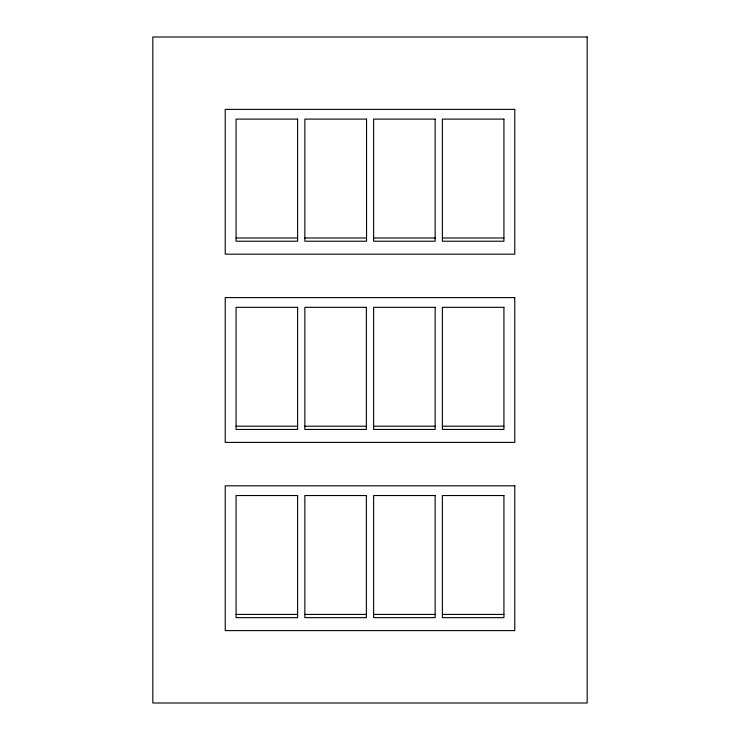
<?xml version="1.0" encoding="UTF-8"?>
<svg xmlns="http://www.w3.org/2000/svg" width="740" height="740" viewBox="0 0 740 740"><rect width="100%" height="100%" fill="white"/><g stroke="black" fill="none" stroke-linecap="round" stroke-linejoin="round"><path stroke-width="1.11" d="M236.079 237.984L297.61 237.984M304.852 237.984L366.541 237.984M373.617 237.984L435.148 237.984M442.391 237.984L503.921 237.984M236.079 426.203L297.61 426.203M304.852 426.203L366.383 426.203M373.617 426.203L435.148 426.203M442.391 426.203L503.921 426.203M236.079 614.422L297.61 614.422M304.852 614.422L366.383 614.422M373.617 614.422L435.148 614.422M442.391 614.422L503.921 614.422M587.172 37L152.829 37L152.829 703L587.172 703L587.172 37M514.781 109.391L225.219 109.391L225.219 254.171L514.781 254.171L514.781 109.391M297.61 119.103L236.079 119.103L236.079 241.221L297.61 241.221L297.61 119.103M366.541 119.103L304.852 119.103L304.852 241.221L366.541 241.221L366.541 119.103M435.148 119.103L373.617 119.103L373.617 241.221L435.148 241.221L435.148 119.103M503.921 119.103L442.391 119.103L442.391 241.221L503.921 241.221L503.921 119.103M514.781 297.61L225.219 297.61L225.219 442.391L514.781 442.391L514.781 297.61M297.61 307.322L236.079 307.322L236.079 429.44L297.61 429.44L297.61 307.322M366.383 307.322L304.852 307.322L304.852 429.44L366.383 429.44L366.383 307.322M435.148 307.322L373.617 307.322L373.617 429.44L435.148 429.44L435.148 307.322M503.921 307.322L442.391 307.322L442.391 429.44L503.921 429.44L503.921 307.322M514.781 485.829L225.219 485.829L225.219 630.61L514.781 630.61L514.781 485.829M297.61 495.541L236.079 495.541L236.079 617.66L297.61 617.66L297.61 495.541M366.383 495.541L304.852 495.541L304.852 617.66L366.383 617.66L366.383 495.541M435.148 495.541L373.617 495.541L373.617 617.66L435.148 617.66L435.148 495.541M503.921 495.541L442.391 495.541L442.391 617.66L503.921 617.66L503.921 495.541"/></g></svg>
